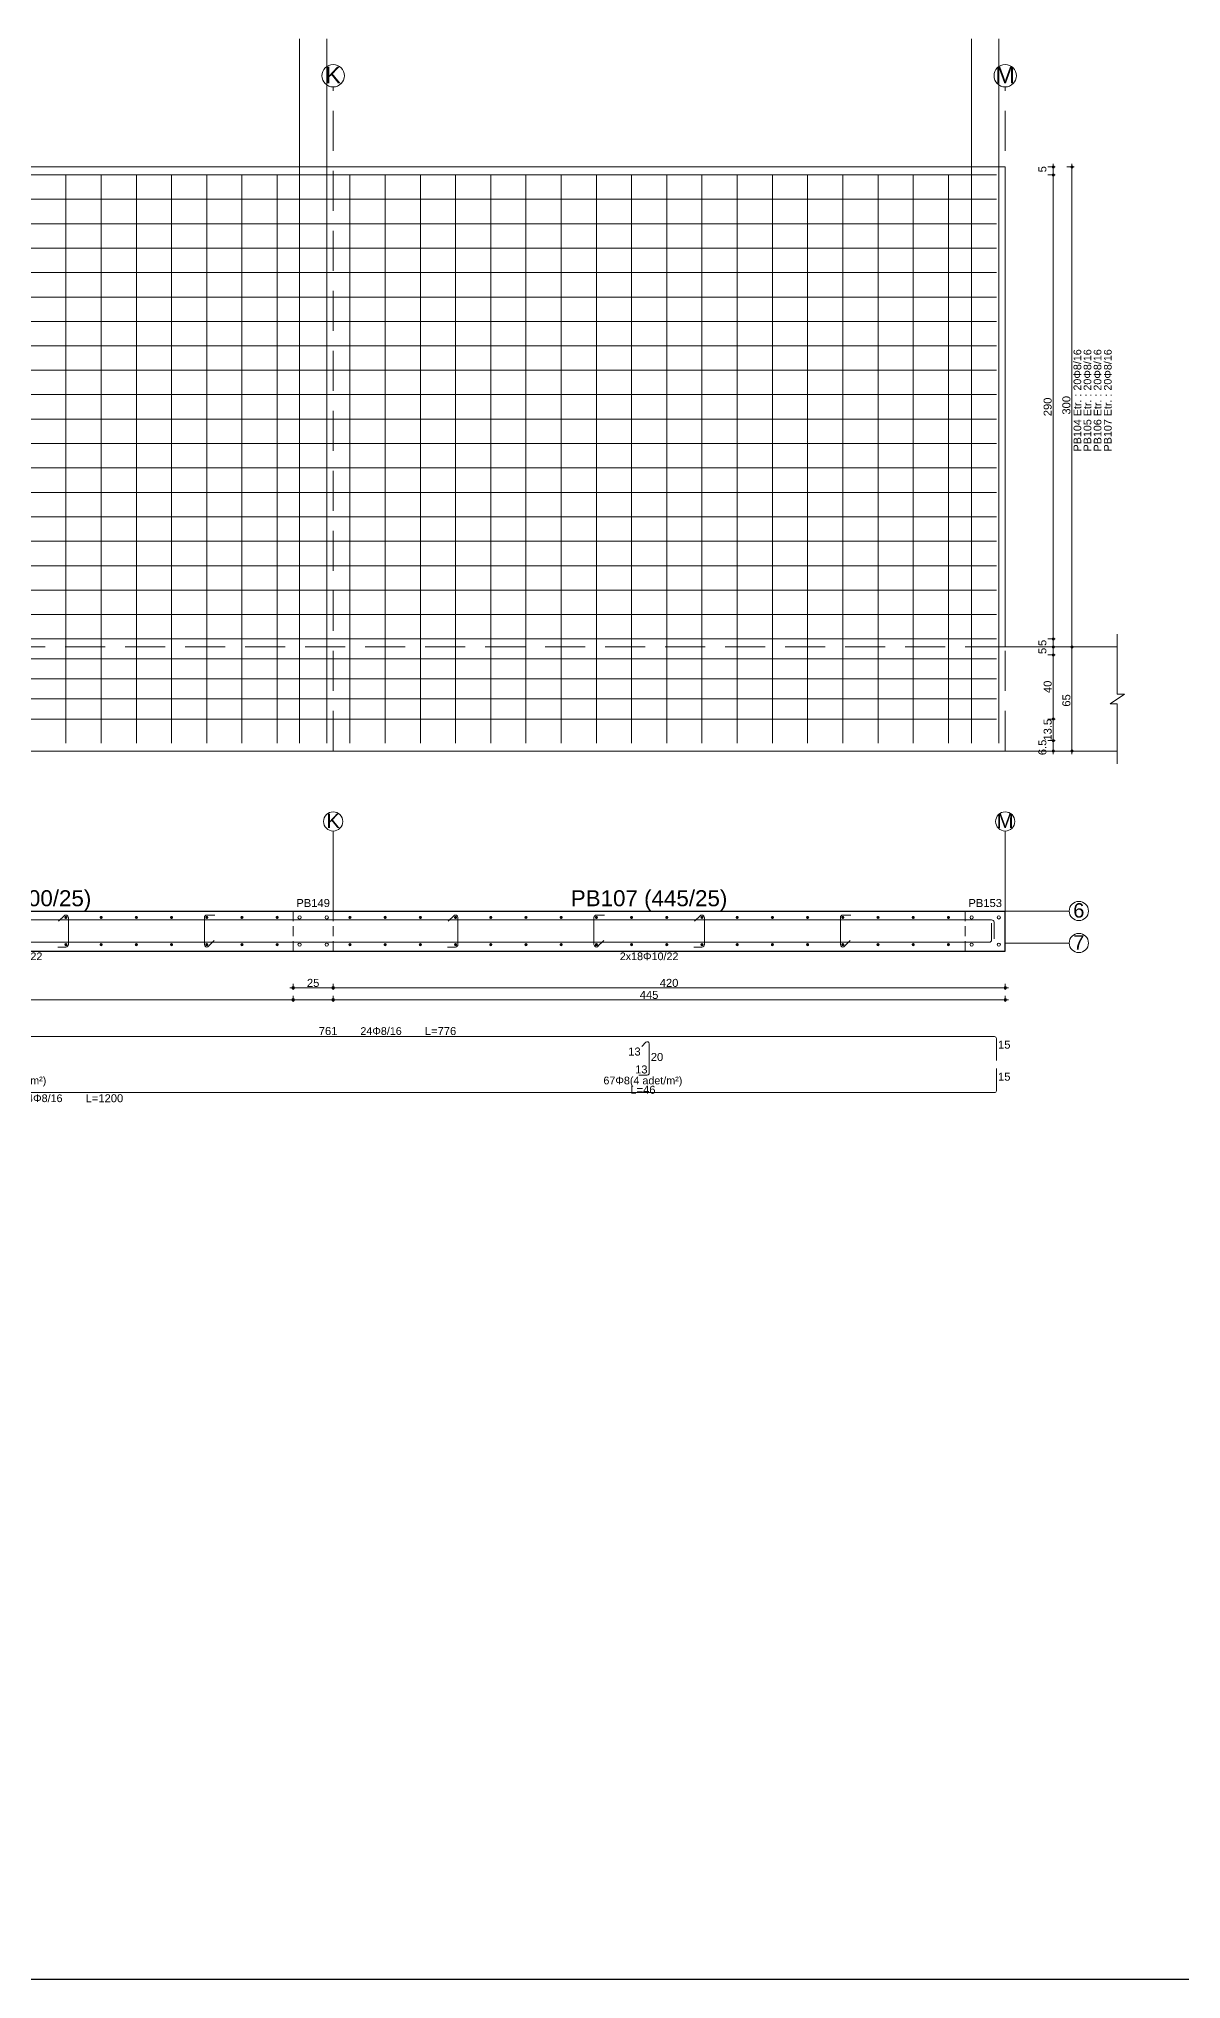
# Model space of a CAD drawing. Header units: millimetres. Extents: x 2232 to 85269, y -3593 to 5869.
# Drawn here: x 72946 to 74017, y -3593 to -1775 of the extents above; entities that cross this region are included whole.
import ezdxf

# ---------------------------------------------------------------- set-up
doc = ezdxf.new("R2010")
doc.units = ezdxf.units.MM
for name, pattern in [('CENTER2', [112.5, 75, -12.5, 12.5, -12.5]), ('DASHED2', [37.5, 25, -12.5]), ('HIDDEN4', [9.375, 6.25, -3.125])]:
    doc.linetypes.add(name, pattern=pattern)
for name, color, linetype in [('Donatı Topl. Uzun. Yazısı', 7, 'Continuous'), ('Donatı Uz. Yazısı', 7, 'Continuous'), ('Donatı Yazısı', 7, 'Continuous'), ('Donatı Çizgisi', 7, 'Continuous'), ('Panel', 7, 'Continuous'), ('Standart', 7, 'Continuous'), ('Ölçülendirme', 7, 'Continuous')]:
    doc.layers.add(name, color=color, linetype=linetype)
doc.styles.add('arial_1_18', font='arial.ttf', dxfattribs={"height": 0.2})

# ---------------------------------------------------------------- blocks, each defined once
blk = doc.blocks.new('IDE824Entity7255')
at = {"layer": 'Donatı Çizgisi', "linetype": 'Continuous', "lineweight": 5}
h = blk.add_hatch(color=5, dxfattribs=at)
edge = h.paths.add_edge_path(flags=0)
edge.add_arc((4675.8, 291.7), 1, 0, 360)
h = blk.add_hatch(color=5, dxfattribs=at)
edge = h.paths.add_edge_path(flags=0)
edge.add_arc((4697.8, 291.7), 1, 0, 360)
h = blk.add_hatch(color=5, dxfattribs=at)
edge = h.paths.add_edge_path(flags=0)
edge.add_arc((4719.8, 291.7), 1, 0, 360)
h = blk.add_hatch(color=5, dxfattribs=at)
edge = h.paths.add_edge_path(flags=0)
edge.add_arc((4741.8, 291.7), 1, 0, 360)
h = blk.add_hatch(color=5, dxfattribs=at)
edge = h.paths.add_edge_path(flags=0)
edge.add_arc((4763.8, 291.7), 1, 0, 360)
h = blk.add_hatch(color=5, dxfattribs=at)
edge = h.paths.add_edge_path(flags=0)
edge.add_arc((4785.8, 291.7), 1, 0, 360)
h = blk.add_hatch(color=5, dxfattribs=at)
edge = h.paths.add_edge_path(flags=0)
edge.add_arc((4807.8, 291.7), 1, 0, 360)
h = blk.add_hatch(color=5, dxfattribs=at)
edge = h.paths.add_edge_path(flags=0)
edge.add_arc((4853.3, 291.7), 1, 0, 360)
h = blk.add_hatch(color=5, dxfattribs=at)
edge = h.paths.add_edge_path(flags=0)
edge.add_arc((4875.3, 291.7), 1, 0, 360)
h = blk.add_hatch(color=5, dxfattribs=at)
edge = h.paths.add_edge_path(flags=0)
edge.add_arc((4897.3, 291.7), 1, 0, 360)
h = blk.add_hatch(color=5, dxfattribs=at)
edge = h.paths.add_edge_path(flags=0)
edge.add_arc((4919.3, 291.7), 1, 0, 360)
h = blk.add_hatch(color=5, dxfattribs=at)
edge = h.paths.add_edge_path(flags=0)
edge.add_arc((4941.3, 291.7), 1, 0, 360)
h = blk.add_hatch(color=5, dxfattribs=at)
edge = h.paths.add_edge_path(flags=0)
edge.add_arc((4963.3, 291.7), 1, 0, 360)
h = blk.add_hatch(color=5, dxfattribs=at)
edge = h.paths.add_edge_path(flags=0)
edge.add_arc((4985.3, 291.7), 1, 0, 360)
h = blk.add_hatch(color=5, dxfattribs=at)
edge = h.paths.add_edge_path(flags=0)
edge.add_arc((5007.3, 291.7), 1, 0, 360)
h = blk.add_hatch(color=5, dxfattribs=at)
edge = h.paths.add_edge_path(flags=0)
edge.add_arc((5029.3, 291.7), 1, 0, 360)
h = blk.add_hatch(color=5, dxfattribs=at)
edge = h.paths.add_edge_path(flags=0)
edge.add_arc((5051.3, 291.7), 1, 0, 360)
h = blk.add_hatch(color=5, dxfattribs=at)
edge = h.paths.add_edge_path(flags=0)
edge.add_arc((5073.3, 291.7), 1, 0, 360)
h = blk.add_hatch(color=5, dxfattribs=at)
edge = h.paths.add_edge_path(flags=0)
edge.add_arc((5095.3, 291.7), 1, 0, 360)
h = blk.add_hatch(color=5, dxfattribs=at)
edge = h.paths.add_edge_path(flags=0)
edge.add_arc((5117.3, 291.7), 1, 0, 360)
h = blk.add_hatch(color=5, dxfattribs=at)
edge = h.paths.add_edge_path(flags=0)
edge.add_arc((5139.3, 291.7), 1, 0, 360)
h = blk.add_hatch(color=5, dxfattribs=at)
edge = h.paths.add_edge_path(flags=0)
edge.add_arc((5161.3, 291.7), 1, 0, 360)
h = blk.add_hatch(color=5, dxfattribs=at)
edge = h.paths.add_edge_path(flags=0)
edge.add_arc((5183.3, 291.7), 1, 0, 360)
h = blk.add_hatch(color=5, dxfattribs=at)
edge = h.paths.add_edge_path(flags=0)
edge.add_arc((5205.3, 291.7), 1, 0, 360)
h = blk.add_hatch(color=5, dxfattribs=at)
edge = h.paths.add_edge_path(flags=0)
edge.add_arc((5227.3, 291.7), 1, 0, 360)
h = blk.add_hatch(color=5, dxfattribs=at)
edge = h.paths.add_edge_path(flags=0)
edge.add_arc((4675.8, 274.7), 1, 0, 360)
h = blk.add_hatch(color=5, dxfattribs=at)
edge = h.paths.add_edge_path(flags=0)
edge.add_arc((4697.8, 274.7), 1, 0, 360)
h = blk.add_hatch(color=5, dxfattribs=at)
edge = h.paths.add_edge_path(flags=0)
edge.add_arc((4719.8, 274.7), 1, 0, 360)
h = blk.add_hatch(color=5, dxfattribs=at)
edge = h.paths.add_edge_path(flags=0)
edge.add_arc((4741.8, 274.7), 1, 0, 360)
h = blk.add_hatch(color=5, dxfattribs=at)
edge = h.paths.add_edge_path(flags=0)
edge.add_arc((4763.8, 274.7), 1, 0, 360)
h = blk.add_hatch(color=5, dxfattribs=at)
edge = h.paths.add_edge_path(flags=0)
edge.add_arc((4785.8, 274.7), 1, 0, 360)
h = blk.add_hatch(color=5, dxfattribs=at)
edge = h.paths.add_edge_path(flags=0)
edge.add_arc((4807.8, 274.7), 1, 0, 360)
h = blk.add_hatch(color=5, dxfattribs=at)
edge = h.paths.add_edge_path(flags=0)
edge.add_arc((4853.3, 274.7), 1, 0, 360)
h = blk.add_hatch(color=5, dxfattribs=at)
edge = h.paths.add_edge_path(flags=0)
edge.add_arc((4875.3, 274.7), 1, 0, 360)
h = blk.add_hatch(color=5, dxfattribs=at)
edge = h.paths.add_edge_path(flags=0)
edge.add_arc((4897.3, 274.7), 1, 0, 360)
h = blk.add_hatch(color=5, dxfattribs=at)
edge = h.paths.add_edge_path(flags=0)
edge.add_arc((4919.3, 274.7), 1, 0, 360)
h = blk.add_hatch(color=5, dxfattribs=at)
edge = h.paths.add_edge_path(flags=0)
edge.add_arc((4941.3, 274.7), 1, 0, 360)
h = blk.add_hatch(color=5, dxfattribs=at)
edge = h.paths.add_edge_path(flags=0)
edge.add_arc((4963.3, 274.7), 1, 0, 360)
h = blk.add_hatch(color=5, dxfattribs=at)
edge = h.paths.add_edge_path(flags=0)
edge.add_arc((4985.3, 274.7), 1, 0, 360)
h = blk.add_hatch(color=5, dxfattribs=at)
edge = h.paths.add_edge_path(flags=0)
edge.add_arc((5007.3, 274.7), 1, 0, 360)
h = blk.add_hatch(color=5, dxfattribs=at)
edge = h.paths.add_edge_path(flags=0)
edge.add_arc((5029.3, 274.7), 1, 0, 360)
h = blk.add_hatch(color=5, dxfattribs=at)
edge = h.paths.add_edge_path(flags=0)
edge.add_arc((5051.3, 274.7), 1, 0, 360)
h = blk.add_hatch(color=5, dxfattribs=at)
edge = h.paths.add_edge_path(flags=0)
edge.add_arc((5073.3, 274.7), 1, 0, 360)
h = blk.add_hatch(color=5, dxfattribs=at)
edge = h.paths.add_edge_path(flags=0)
edge.add_arc((5095.3, 274.7), 1, 0, 360)
h = blk.add_hatch(color=5, dxfattribs=at)
edge = h.paths.add_edge_path(flags=0)
edge.add_arc((5117.3, 274.7), 1, 0, 360)
h = blk.add_hatch(color=5, dxfattribs=at)
edge = h.paths.add_edge_path(flags=0)
edge.add_arc((5139.3, 274.7), 1, 0, 360)
h = blk.add_hatch(color=5, dxfattribs=at)
edge = h.paths.add_edge_path(flags=0)
edge.add_arc((5161.3, 274.7), 1, 0, 360)
h = blk.add_hatch(color=5, dxfattribs=at)
edge = h.paths.add_edge_path(flags=0)
edge.add_arc((5183.3, 274.7), 1, 0, 360)
h = blk.add_hatch(color=5, dxfattribs=at)
edge = h.paths.add_edge_path(flags=0)
edge.add_arc((5205.3, 274.7), 1, 0, 360)
h = blk.add_hatch(color=5, dxfattribs=at)
edge = h.paths.add_edge_path(flags=0)
edge.add_arc((5227.3, 274.7), 1, 0, 360)
at = {"layer": 'Donatı Çizgisi', "color": 5, "linetype": 'Continuous', "lineweight": 5}
for points in [[(4821.8, 400.7), (4821.8, 840.7)], [(4838.8, 400.7), (4838.8, 840.7)], [(5241.8, 400.7), (5241.8, 840.7)], [(5258.8, 400.7), (5258.8, 840.7)], [(4675.8, 400.7), (4675.8, 755.7)], [(4697.8, 400.7), (4697.8, 755.7)], [(4719.8, 400.7), (4719.8, 755.7)], [(4741.8, 400.7), (4741.8, 755.7)], [(4763.8, 400.7), (4763.8, 755.7)], [(4785.8, 400.7), (4785.8, 755.7)], [(4807.8, 400.7), (4807.8, 755.7)], [(4853.3, 400.7), (4853.3, 755.7)], [(4875.3, 400.7), (4875.3, 755.7)], [(4897.3, 400.7), (4897.3, 755.7)], [(4919.3, 400.7), (4919.3, 755.7)], [(4941.3, 400.7), (4941.3, 755.7)], [(4963.3, 400.7), (4963.3, 755.7)], [(4985.3, 400.7), (4985.3, 755.7)], [(5007.3, 400.7), (5007.3, 755.7)], [(5029.3, 400.7), (5029.3, 755.7)], [(5051.3, 400.7), (5051.3, 755.7)], [(5073.3, 400.7), (5073.3, 755.7)], [(5095.3, 400.7), (5095.3, 755.7)], [(5117.3, 400.7), (5117.3, 755.7)], [(5139.3, 400.7), (5139.3, 755.7)], [(5161.3, 400.7), (5161.3, 755.7)], [(5183.3, 400.7), (5183.3, 755.7)], [(5205.3, 400.7), (5205.3, 755.7)], [(5227.3, 400.7), (5227.3, 755.7)]]:
    blk.add_lwpolyline(points, dxfattribs=at)
at = {"layer": 'Donatı Çizgisi', "color": 1, "linetype": 'Continuous', "lineweight": 5}
for points in [[(3443.3, 755.7), (5257.3, 755.7)], [(3443.3, 740.5), (5257.3, 740.5)], [(3443.3, 725.2), (5257.3, 725.2)], [(3443.3, 710), (5257.3, 710)], [(3443.3, 694.7), (5257.3, 694.7)], [(3443.3, 679.4), (5257.3, 679.4)], [(3443.3, 664.2), (5257.3, 664.2)], [(3443.3, 648.9), (5257.3, 648.9)], [(3443.3, 633.6), (5257.3, 633.6)], [(3443.3, 618.4), (5257.3, 618.4)], [(3443.3, 603.1), (5257.3, 603.1)], [(3443.3, 587.8), (5257.3, 587.8)], [(3443.3, 572.6), (5257.3, 572.6)], [(3443.3, 557.3), (5257.3, 557.3)], [(3443.3, 542.1), (5257.3, 542.1)], [(3443.3, 526.8), (5257.3, 526.8)], [(3443.3, 511.5), (5257.3, 511.5)], [(3443.3, 496.3), (5257.3, 496.3)], [(3443.3, 481), (5257.3, 481)], [(3443.3, 465.7), (5257.3, 465.7)], [(3443.3, 453.2), (5257.3, 453.2)], [(3443.3, 440.7), (5257.3, 440.7)], [(3443.3, 428.2), (5257.3, 428.2)], [(3443.3, 415.7), (5257.3, 415.7)], [(4671.2, 289.3), (4674.7, 292.8)], [(4677.3, 274.7), (4677.3, 291.7)], [(4762.3, 274.7), (4762.3, 291.7)], [(4763.8, 293.2), (4768.8, 293.2)], [(4914.7, 289.3), (4918.2, 292.8)], [(4920.8, 274.7), (4920.8, 291.7)], [(5005.8, 274.7), (5005.8, 291.7)], [(5007.3, 293.2), (5012.3, 293.2)], [(5068.7, 289.3), (5072.2, 292.8)], [(5074.8, 274.7), (5074.8, 291.7)], [(5159.8, 274.7), (5159.8, 291.7)], [(5161.3, 293.2), (5166.3, 293.2)], [(4496.3, 290.2), (5254.3, 290.2)], [(5254.3, 277.7), (5254.3, 288.1)], [(5255.8, 278.3), (5255.8, 288.7)], [(4072.3, 276.2), (5252.8, 276.2)], [(4670.8, 273.2), (4675.8, 273.2)], [(4764.8, 273.7), (4768.4, 277.2)], [(4914.3, 273.2), (4919.3, 273.2)], [(5008.3, 273.7), (5011.9, 277.2)], [(5068.3, 273.2), (5073.3, 273.2)], [(5162.3, 273.7), (5165.9, 277.2)], [(4496.3, 217.2), (5256.1, 217.2)], [(5035.7, 211.1), (5038.2, 213.7)], [(5040.3, 194.4), (5040.3, 212.8)], [(5257.3, 202.2), (5257.3, 216)], [(5257.3, 183.4), (5257.3, 197.2)], [(4072.3, 182.2), (5256.1, 182.2)], [(5033.8, 193.2), (5039.1, 193.2)]]:
    blk.add_lwpolyline(points, dxfattribs=at)
at = {"layer": 'Donatı Çizgisi', "color": 5, "linetype": 'Continuous', "lineweight": 5}
for centre in [(4821.8, 291.7), (4838.8, 291.7), (5241.8, 291.7), (5258.8, 291.7), (4821.8, 274.7), (4838.8, 274.7), (5241.8, 274.7), (5258.8, 274.7)]:
    blk.add_circle(centre, 1, dxfattribs=at)
at = {"layer": 'Donatı Çizgisi', "color": 1, "linetype": 'Continuous', "lineweight": 5}
for centre, radius, start, end in [((4675.8, 291.7), 1.5, 0, 135), ((4763.8, 291.7), 1.5, 90, 180), ((4919.3, 291.7), 1.5, 0, 135), ((5007.3, 291.7), 1.5, 90, 180), ((5073.3, 291.7), 1.5, 0, 135), ((5161.3, 291.7), 1.5, 90, 180), ((5254.3, 288.7), 1.5, 0, 90), ((4675.8, 274.7), 1.5, 270, 0), ((4763.8, 274.7), 1.5, 180, 315), ((4919.3, 274.7), 1.5, 270, 0), ((5007.3, 274.7), 1.5, 180, 315), ((5073.3, 274.7), 1.5, 270, 0), ((5161.3, 274.7), 1.5, 180, 315), ((5252.8, 277.7), 1.5, 270, 0), ((5039.1, 212.8), 1.2, 0, 135), ((5256.1, 216), 1.2, 0, 90), ((5039.1, 194.4), 1.2, 270, 0), ((5256.1, 183.4), 1.2, 270, 0)]:
    blk.add_arc(centre, radius, start, end, dxfattribs=at)
at = {"layer": 'Panel', "color": 1, "linetype": 'Continuous', "lineweight": 5}
for points in [[(3437.8, 760.7), (5262.8, 760.7)], [(5262.8, 460.7), (5262.8, 760.7)], [(5332.8, 431.2), (5332.8, 468.7)], [(5262.8, 460.7), (5332.8, 460.7)], [(5328.3, 425.2), (5337.3, 431.2)], [(5328.3, 425.2), (5332.8, 425.2)], [(5332.8, 431.2), (5337.3, 431.2)], [(5332.8, 387.7), (5332.8, 425.2)], [(3392.8, 395.7), (5332.8, 395.7)]]:
    blk.add_lwpolyline(points, dxfattribs=at)
at = {"layer": 'Panel', "color": 1, "linetype": 'DASHED2', "lineweight": 5}
blk.add_lwpolyline([(3437.8, 460.7), (5262.8, 460.7)], dxfattribs=at)
at = {"layer": 'Panel', "color": 250, "linetype": 'CENTER2', "lineweight": 5}
for points in [[(4842.8, 295.7), (4842.8, 345.7)], [(5262.8, 295.7), (5262.8, 345.7)], [(5262.8, 295.7), (5302.8, 295.7)], [(5262.8, 275.7), (5302.8, 275.7)]]:
    blk.add_lwpolyline(points, dxfattribs=at)
at = {"layer": 'Panel', "color": 33, "linetype": 'Continuous', "lineweight": -3}
for points in [[(3437.8, 295.7), (5262.8, 295.7)], [(5262.8, 270.7), (5262.8, 295.7)], [(3437.8, 270.7), (5262.8, 270.7)]]:
    blk.add_lwpolyline(points, dxfattribs=at)
at = {"layer": 'Panel', "color": 5, "linetype": 'HIDDEN4', "lineweight": 5}
for points in [[(4817.8, 270.7), (4817.8, 295.7)], [(4842.8, 270.7), (4842.8, 295.7)], [(5237.8, 270.7), (5237.8, 295.7)]]:
    blk.add_lwpolyline(points, dxfattribs=at)
at = {"layer": 'Panel', "color": 30, "linetype": 'Continuous', "lineweight": 5}
for centre in [(4842.8, 351.7), (5262.8, 351.7), (5308.8, 295.7), (5308.8, 275.7)]:
    blk.add_circle(centre, 6, dxfattribs=at)
at = {"layer": 'Ölçülendirme', "color": 1, "linetype": 'DASHED2', "lineweight": 5}
for points in [[(4842.8, 395.7), (4842.8, 810.7)], [(5262.8, 395.7), (5262.8, 810.7)]]:
    blk.add_lwpolyline(points, dxfattribs=at)
at = {"layer": 'Ölçülendirme', "color": 1, "linetype": 'Continuous', "lineweight": 5}
for points in [[(5289.5, 760.7), (5294, 760.7)], [(5289.5, 755.7), (5294, 755.7)], [(5292.8, 393.7), (5292.8, 762.7)], [(5301.3, 760.7), (5305.8, 760.7)], [(5304.5, 393.7), (5304.5, 762.7)], [(5289.5, 465.7), (5294, 465.7)], [(5289.5, 460.7), (5294, 460.7)], [(5289.5, 455.7), (5294, 455.7)], [(5301.3, 460.7), (5305.8, 460.7)], [(5289.5, 415.7), (5294, 415.7)], [(5289.5, 402.2), (5294, 402.2)], [(5289.5, 395.7), (5294, 395.7)], [(5301.3, 395.7), (5305.8, 395.7)]]:
    blk.add_lwpolyline(points, dxfattribs=at)
at = {"layer": 'Ölçülendirme', "color": 5, "linetype": 'Continuous', "lineweight": 5}
for points in [[(4815.8, 247.7), (5264.8, 247.7)], [(4817.8, 246.5), (4817.8, 250.2)], [(4817.8, 239), (4817.8, 242.7)], [(4842.8, 246.5), (4842.8, 250.2)], [(4842.8, 239), (4842.8, 242.7)], [(5262.8, 246.5), (5262.8, 250.2)], [(5262.8, 239), (5262.8, 242.7)], [(4440.8, 240.2), (4844.8, 240.2)], [(4815.8, 240.2), (5264.8, 240.2)]]:
    blk.add_lwpolyline(points, dxfattribs=at)
at = {"layer": 'Ölçülendirme', "color": 30, "linetype": 'Continuous', "lineweight": 5}
for centre in [(4842.8, 817.7), (5262.8, 817.7)]:
    blk.add_circle(centre, 7, dxfattribs=at)
at = {"layer": 'Ölçülendirme', "color": 1, "linetype": 'Continuous', "lineweight": 5}
for centre in [(5292.8, 760.7), (5292.8, 755.7), (5292.8, 755.7), (5304.5, 760.7), (5292.8, 465.7), (5292.8, 465.7), (5292.8, 460.7), (5292.8, 460.7), (5304.5, 460.7), (5304.5, 460.7), (5292.8, 455.7), (5292.8, 455.7), (5292.8, 415.7), (5292.8, 415.7), (5292.8, 402.2), (5292.8, 402.2), (5292.8, 395.7), (5304.5, 395.7)]:
    blk.add_circle(centre, 0.75, dxfattribs=at)
at = {"layer": 'Ölçülendirme', "color": 5, "linetype": 'Continuous', "lineweight": 5}
for centre in [(4817.8, 247.7), (4842.8, 247.7), (5262.8, 247.7), (4817.8, 240.2), (4842.8, 240.2), (5262.8, 240.2)]:
    blk.add_circle(centre, 0.75, dxfattribs=at)
at = {"layer": 'Donatı Topl. Uzun. Yazısı', "color": 5, "linetype": 'Continuous', "lineweight": 5, "style": 'arial_1_18'}
for s, p in [('L=776', (4900.1, 218.2)), ('L=46', (5028.5, 181.5)), ('L=1200', (4688.1, 176.2))]:
    blk.add_text(s, height=5, dxfattribs=at).set_placement(p)
at = {"layer": 'Donatı Uz. Yazısı', "color": 5, "linetype": 'Continuous', "lineweight": 5, "style": 'arial_1_18'}
for s, p in [('761', (4833.8, 218.2)), ('13', (5027.2, 205.4)), ('20', (5041.3, 202)), ('13', (5031.5, 194.2)), ('15', (5258.3, 189.7))]:
    blk.add_text(s, height=5, dxfattribs=at).set_placement(p)
blk.add_text('15', height=5, rotation=360, dxfattribs=at).set_placement((5258.3, 209.7))
at = {"layer": 'Donatı Yazısı', "color": 5, "linetype": 'Continuous', "lineweight": 5, "style": 'arial_1_18'}
for s, p in [('2x16Φ10/22', (4624.4, 265)), ('2x18Φ10/22', (5021.9, 265)), ('24Φ8/16', (4859.8, 218.3)), ('60Φ8(4 adet/m²)', (4614.2, 187.4)), ('67Φ8(4 adet/m²)', (5011.7, 187.4)), ('24Φ8/16', (4647.8, 176.3))]:
    blk.add_text(s, height=4.8, dxfattribs=at).set_placement(p)
at = {"layer": 'Panel', "color": 1, "linetype": 'Continuous', "lineweight": 5, "style": 'arial_1_18'}
for s, height, p in [('K', 9, (4838.6, 347.6)), ('M', 9, (5257.5, 347.6)), ('PB106 (400/25)', 10, (4593.8, 298.7)), ('PB107 (445/25)', 10, (4991.3, 298.7)), ('6', 9, (5305.3, 291.6)), ('7', 9, (5305.3, 271.6))]:
    blk.add_text(s, height=height, dxfattribs=at).set_placement(p)
at = {"layer": 'Panel', "color": 5, "linetype": 'Continuous', "lineweight": 5, "style": 'arial_1_18'}
for s, p in [('PB149', (4819.8, 298.2)), ('PB149', (4819.8, 298.2)), ('PB153', (5239.8, 298.2))]:
    blk.add_text(s, height=5, dxfattribs=at).set_placement(p)
at = {"layer": 'Ölçülendirme', "color": 1, "linetype": 'Continuous', "lineweight": 5, "style": 'arial_1_18'}
for s, p in [('K', (4837.9, 812.9)), ('M', (5256.6, 812.9))]:
    blk.add_text(s, height=10.5, dxfattribs=at).set_placement(p)
for s, p in [('5', (5288.5, 757.3)), ('290', (5291.8, 604.9)), ('300', (5303.5, 605.9)), ('5', (5288.5, 461.3)), ('5', (5288.5, 456.3)), ('40', (5291.8, 431.9)), ('65', (5303.5, 423.4)), ('13.5', (5291.8, 402.2)), ('6.5', (5288.5, 393.1))]:
    blk.add_text(s, height=5, rotation=90, dxfattribs=at).set_placement(p)
at = {"layer": 'Ölçülendirme', "color": 5, "linetype": 'Continuous', "lineweight": 5, "style": 'arial_1_18'}
for s, p in [('PB104 Etr. : 20Φ8/16', (5310.3, 582.9)), ('PB105 Etr. : 20Φ8/16', (5316.6, 582.9)), ('PB106 Etr. : 20Φ8/16', (5322.9, 582.9)), ('PB107 Etr. : 20Φ8/16', (5329.3, 582.9))]:
    blk.add_text(s, height=4.8, rotation=90, dxfattribs=at).set_placement(p)
for s, p in [('25', (4826.4, 248.3)), ('445', (5034.4, 240.8)), ('420', (5046.9, 248.3))]:
    blk.add_text(s, height=5, dxfattribs=at).set_placement(p)

msp = doc.modelspace()

# ---------------------------------------------------------------- linework, layer by layer
msp.add_line((3332.4, -3593.4), (85269.2, -3593.4))

# ---------------------------------------------------------------- block references
at = {"layer": 'Standart', "xscale": 1.5, "yscale": 1.5, "zscale": 1.5}
msp.add_blockref('IDE824Entity7255', (65958.2, -3035.7), dxfattribs=at)

doc.saveas('drawing.dxf')
